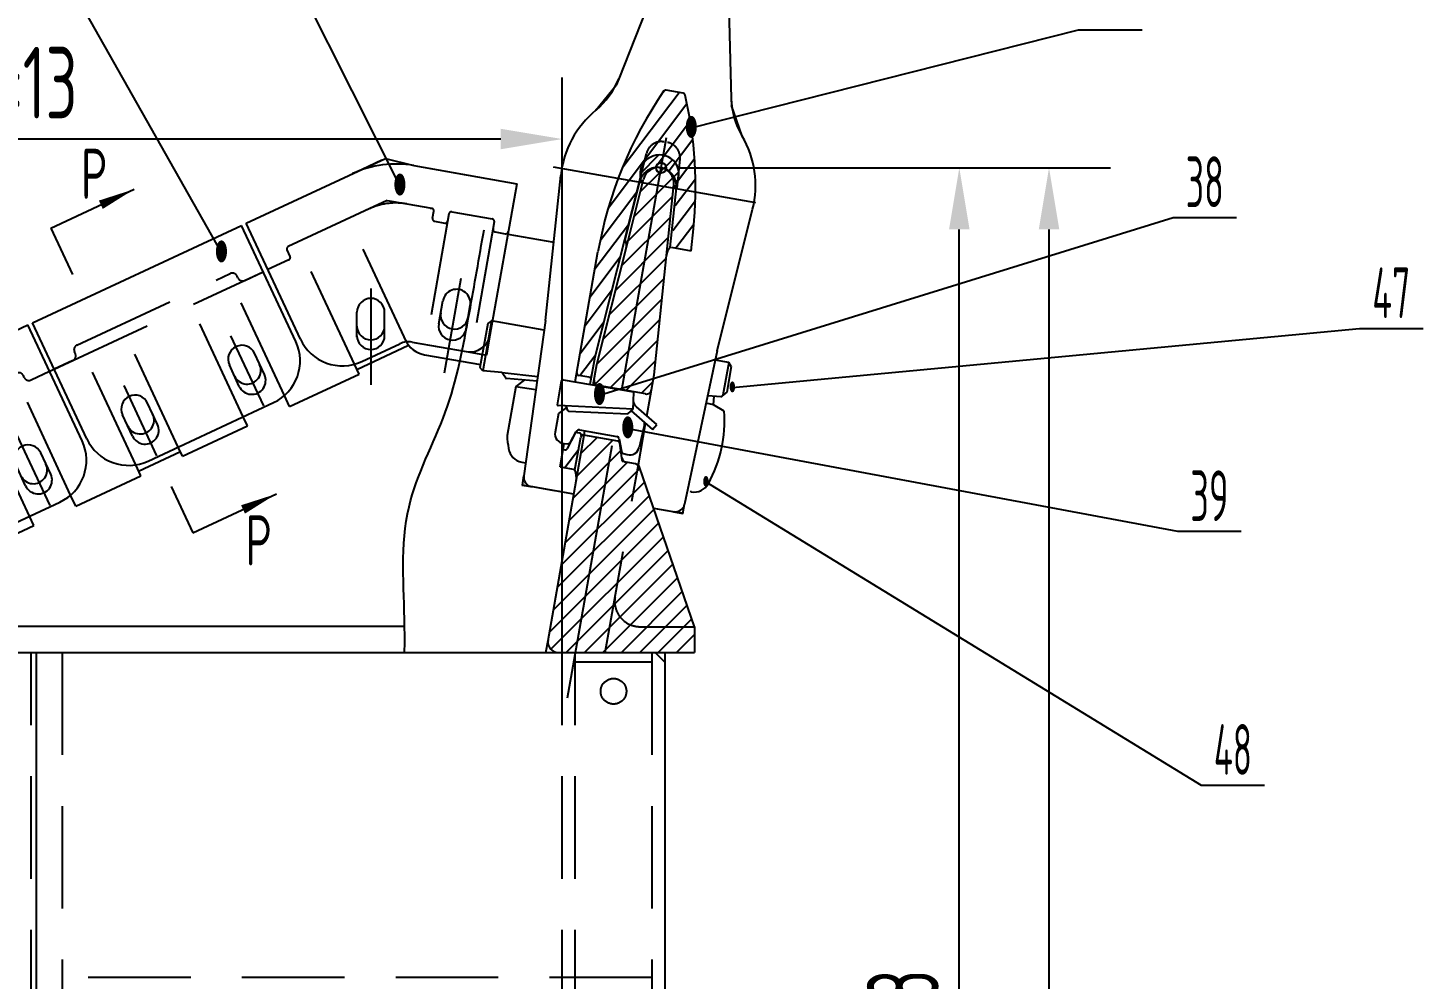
# Model space of a CAD drawing. Header units: millimetres. Extents: x 0 to 16800, y 391 to 12271.
# Drawn here: x 6485 to 9207, y 7869 to 9726 of the extents above; entities that cross this region are included whole.
import ezdxf
from ezdxf.enums import TextEntityAlignment as Align

# ---------------------------------------------------------------- set-up
doc = ezdxf.new("R2010")
doc.units = ezdxf.units.MM
doc.header["$LTSCALE"] = 400
doc.linetypes.add('F', pattern=[0.75, 0.5, -0.25])
doc.linetypes.add('G', pattern=[2, 1.25, -0.25, 0.25, -0.25])
for name, color, linetype in [('01', 7, 'Continuous'), ('02', 1, 'Continuous'), ('04', 2, 'F'), ('05', 4, 'G'), ('08', 1, 'Continuous'), ('11', 3, 'Continuous')]:
    doc.layers.add(name, color=color, linetype=linetype)
doc.styles.get("Standard").update_dxf_attribs({"font": 'isocp', "width": 0.707, "bigfont": 'intecad.shx'})
doc.dimstyles.new('INTE', dxfattribs={"dimscale": 40, "dimtxt": 3.5, "dimasz": 3, "dimexe": 3, "dimexo": 0, "dimgap": 1, "dimtad": 1, "dimdec": 3, "dimdsep": 46, "dimtxsty": 'Standard', "dimcen": 0, "dimclrd": 1, "dimclre": 1, "dimclrt": 3, "dimadec": 4, "dimazin": 0, "dimtfac": 1, "dimtdec": 3, "dimtmove": 0, "dimatfit": 0, "dimfxl": 1, "dimarcsym": 0})

# ---------------------------------------------------------------- blocks, each defined once
blk = doc.blocks.new('*D98')
at = {"layer": '08', "color": 1, "lineweight": -2}
for p, q in [((4841.491872530754, 8506.548390115742), (4841.491872530754, 9628.829887714885)), ((7527.491872530756, 8506.54839011575), (7527.491872530756, 9628.829887714885)), ((7407.491872530756, 9508.829887714885), (4961.491872530754, 9508.829887714885))]:
    blk.add_line(p, q, dxfattribs=at)
at = {"layer": '08', "color": 1}
for points in [[(4961.491872530754, 9528.829887714885), (4961.491872530754, 9488.829887714885), (4841.491872530754, 9508.829887714885)], [(7407.491872530756, 9528.829887714885), (7407.491872530756, 9488.829887714885), (7527.491872530756, 9508.829887714885)]]:
    blk.add_solid(points, dxfattribs=at)
at = {"layer": 'Defpoints', "color": 0}
for p in [(4841.491872530754, 9508.829887714885), (4841.491872530754, 8506.548390115742), (7527.491872530756, 8506.54839011575)]:
    blk.add_point(p, dxfattribs=at)
at = {"layer": '08', "color": 3, "insert": (6369.631265924148, 9618.843667242443), "char_height": 140, "attachment_point": 5}
blk.add_mtext('2686%%p13', dxfattribs=at)
blk = doc.blocks.new('*D106')
at = {"layer": '02', "color": 1, "linetype": 'Continuous', "lineweight": -2}
for p, q in [((7754.456759832062, 9452.498649545145), (8597.167586673471, 9452.498649545145)), ((8477.167586673471, 5576.098390115756), (8477.167586673471, 9332.498649545145)), ((7564.817837519411, 5456.098390115756), (8597.167586673471, 5456.098390115756))]:
    blk.add_line(p, q, dxfattribs=at)
at = {"layer": '02', "color": 1, "linetype": 'Continuous'}
for points in [[(8457.167586673471, 9332.498649545145), (8497.167586673471, 9332.498649545145), (8477.167586673471, 9452.498649545145)], [(8457.167586673471, 5576.098390115756), (8497.167586673471, 5576.098390115756), (8477.167586673471, 5456.098390115756)]]:
    blk.add_solid(points, dxfattribs=at)
at = {"layer": 'Defpoints', "color": 0, "linetype": 'Continuous'}
for p in [(7754.456759832062, 9452.498649545145), (8477.167586673471, 9452.498649545145), (7564.817837519411, 5456.098390115756)]:
    blk.add_point(p, dxfattribs=at)
at = {"layer": '02', "color": 3, "linetype": 'Continuous', "insert": (8367.16758667347, 7324.823390115747), "char_height": 140, "attachment_point": 5, "rotation": 90}
blk.add_mtext('3996', dxfattribs=at)
blk = doc.blocks.new('*D107')
at = {"layer": '02', "color": 1, "linetype": 'Continuous', "lineweight": -2}
for p, q in [((7754.456759832062, 9452.498649545145), (8422.109806088612, 9452.498649545145)), ((8302.109806088612, 6084.548390115753), (8302.109806088612, 9332.498649545145)), ((7586.491872530758, 5964.548390115753), (8422.109806088612, 5964.548390115753))]:
    blk.add_line(p, q, dxfattribs=at)
at = {"layer": '02', "color": 1, "linetype": 'Continuous'}
for points in [[(8282.109806088612, 9332.498649545145), (8322.109806088612, 9332.498649545145), (8302.109806088612, 9452.498649545145)], [(8282.109806088612, 6084.548390115753), (8322.109806088612, 6084.548390115753), (8302.109806088612, 5964.548390115753)]]:
    blk.add_solid(points, dxfattribs=at)
at = {"layer": 'Defpoints', "color": 0, "linetype": 'Continuous'}
for p in [(7754.456759832062, 9452.498649545145), (8302.109806088612, 9452.498649545145), (7586.491872530758, 5964.548390115753)]:
    blk.add_point(p, dxfattribs=at)
at = {"layer": '02', "color": 3, "linetype": 'Continuous', "insert": (8192.10980608861, 7756.373979043055), "char_height": 140, "attachment_point": 5, "rotation": 90}
blk.add_mtext('3488', dxfattribs=at)
blk = doc.blocks.new('456')
at = {"layer": '01', "color": 7, "linetype": 'Continuous'}
for p, q in [((40636.31166912874, 4523.196189980801), (40636.31166912875, 4773.196189980801)), ((40636.31166912875, 4773.196189980801), (41086.31166912874, 4773.196189980801)), ((41086.31166912874, 4523.196189980801), (41086.31166912874, 4773.196189980801)), ((40719.31166912875, 4490.196189980801), (40719.31166912874, 4536.196189980801)), ((40773.31166912875, 4490.196189980801), (40773.31166912875, 4536.196189980801)), ((40949.31166912874, 4490.196189980801), (40949.31166912874, 4536.196189980801)), ((41003.31166912874, 4490.196189980801), (41003.31166912874, 4536.196189980801)), ((40726.31166912874, 4433.196189980801), (40996.31166912874, 4433.196189980801))]:
    blk.add_line(p, q, dxfattribs=at)
for centre, radius, start, end in [((40746.31166912875, 4536.196189980801), 27, 0, 180), ((40976.31166912874, 4536.196189980801), 27, 0, 180), ((40726.31166912874, 4523.196189980801), 90, 180, 270), ((40996.31166912874, 4523.196189980801), 90, 270, 0), ((40746.31166912875, 4512.196189980801), 27, 180, 0), ((40976.31166912874, 4512.196189980801), 27, 180, 0), ((40746.31166912875, 4490.196189980801), 27, 180, 0), ((40976.31166912874, 4490.196189980801), 27, 180, 0)]:
    blk.add_arc(centre, radius, start, end, dxfattribs=at)
at = {"layer": '04', "color": 2, "linetype": 'F'}
for p, q in [((40686.31166912875, 4683.196189980801), (40686.31166912875, 4687.19998172803)), ((40696.31166912875, 4697.19998172803), (41026.31166912874, 4697.19998172803)), ((40701.31166912874, 4436.73810765185), (40701.31166912874, 4697.19998172803)), ((40791.31166912874, 4433.196189980801), (40791.31166912874, 4697.19998172803)), ((40931.31166912874, 4433.196189980801), (40931.31166912874, 4697.19998172803)), ((41021.31166912875, 4436.73810765185), (41021.31166912874, 4697.19998172803)), ((41036.31166912874, 4683.196189980801), (41036.31166912874, 4687.19998172803)), ((40676.31166912875, 4673.196189980801), (40636.31166912875, 4673.196189980801)), ((41046.31166912874, 4673.196189980801), (41086.31166912874, 4673.196189980801))]:
    blk.add_line(p, q, dxfattribs=at)
for centre, start, end in [((40676.31166912875, 4683.196189980801), 270, 0), ((40696.31166912875, 4687.19998172803), 90, 180), ((41026.31166912874, 4687.19998172803), 0, 90), ((41046.31166912874, 4683.196189980801), 180, 270)]:
    blk.add_arc(centre, 10, start, end, dxfattribs=at)
at = {"layer": '05', "color": 4, "linetype": 'G'}
for p, q in [((40746.31166912875, 4435.305515552318), (40746.31166912875, 4586.792687254812)), ((40976.31166912874, 4435.305515552318), (40976.31166912874, 4586.792687254812))]:
    blk.add_line(p, q, dxfattribs=at)
blk = doc.blocks.new('34')
at = {"layer": '01', "color": 7, "linetype": 'Continuous'}
for p, q in [((7016.618911856297, 15398.3506481117), (7118.962837258651, 15380.30465275165)), ((7016.618911856313, 15398.35064811169), (7217.443612559876, 15362.93983498494)), ((6689.902771424592, 15285.90913798972), (6889.845703427159, 15379.14405837629)), ((6689.902771424598, 15285.90913798971), (6889.845703427164, 15379.14405837627)), ((6795.557336859568, 15059.33219123047), (6689.902771424578, 15285.90913798973)), ((6795.557336859573, 15059.33219123046), (6689.902771424583, 15285.90913798972)), ((6905.80462221055, 15066.13247627194), (6905.80462221055, 15112.13247627194)), ((6905.804622210556, 15063.13247627193), (6905.804622210556, 15109.13247627193)), ((6959.80462221055, 15066.13247627194), (6959.80462221055, 15112.13247627194)), ((6959.804622210556, 15063.13247627193), (6959.804622210556, 15109.13247627193)), ((7065.592666570491, 15089.14491498434), (7073.58048274317, 15134.4460716229)), ((7118.772285233151, 15079.76791339032), (7126.76010140583, 15125.06907002888)), ((7013.470095974458, 15053.6608212678), (7020.530146731401, 15052.41594383418)), ((7013.470095974461, 15053.66082126779), (7119.010922032624, 15035.05112606747)), ((6915.160681249486, 15015.80013395373), (6989.619438398185, 15050.52082262879)), ((6915.160681249491, 15015.80013395372), (6989.619438398188, 15050.52082262878))]:
    blk.add_line(p, q, dxfattribs=at)
at = {"layer": '01'}
blk.add_line((7217.443612559876, 15362.93983498494), (7165.34915925979, 15067.49750908128), dxfattribs=at)
for centre, radius, start, end in [((6981.889276322904, 15201.38909750926), 200, 79.99999999999498, 115.0000000000357), ((6981.88927632291, 15201.38909750925), 200, 79.99999999994196, 115.0000000000052), ((7125.956849139303, 15074.44343618796), 40, 260.0000000000474, 349.9999999999339)]:
    blk.add_arc(centre, radius, start, end, dxfattribs=at)
at = {"layer": '01', "color": 7, "linetype": 'Continuous'}
for centre, radius, start, end in [((6932.80462221055, 15112.13247627194), 27, 0, 180), ((7100.170292074502, 15129.75757082589), 27, 349.9999999999339, 169.9999999999339), ((7096.002735810494, 15106.1221847536), 27, 169.9999999999339, 349.9999999999339), ((6932.804622210556, 15085.13247627193), 27, 180, 0), ((7092.182475901821, 15084.45641418733), 27, 169.9999999999339, 349.9999999999339), ((6877.125037692897, 15097.36783478707), 90, 204.9999999999732, 295.0000000000358), ((6877.125037692903, 15097.36783478705), 90, 204.9999999999555, 295.0000000000926), ((6932.80462221055, 15066.13247627194), 27, 180, 0), ((7006.524168867782, 15014.2685111473), 40, 80.00000000004742, 114.9999999999511)]:
    blk.add_arc(centre, radius, start, end, dxfattribs=at)
at = {"layer": '02', "color": 1, "linetype": 'Continuous'}
for p, q in [((6889.84570342717, 15379.14405837629), (6961.243209227893, 15412.43726210427)), ((6889.845703427173, 15379.14405837628), (6954.517173496085, 15409.30086013349)), ((6961.243209227893, 15412.43726210427), (7016.618911856297, 15398.3506481117)), ((6964.912062291633, 15330.29553827407), (6922.165754653913, 15310.36260766471)), ((6964.912062291637, 15330.29553827406), (6922.165754653916, 15310.3626076647)), ((6964.912062291633, 15330.29553827407), (7003.415140075314, 15323.50640682049)), ((6964.912062291637, 15330.29553827406), (7003.415140075317, 15323.50640682048)), ((6992.40501561578, 15074.93827472602), (6993.524803675779, 15072.53688148185)), ((6992.405015615785, 15074.93827472601), (6993.524803675783, 15072.53688148184)), ((7165.34915925979, 15067.49750908128), (7158.403232153113, 15028.10519896079)), ((7020.530146731401, 15052.41594383418), (7059.922456851887, 15045.4700167275)), ((7119.010922032624, 15035.05112606747), (7158.403232153113, 15028.10519896079))]:
    blk.add_line(p, q, dxfattribs=at)
at = {"layer": '04', "color": 2, "linetype": 'F'}
for p, q in [((6929.478101588679, 15313.77241103948), (6771.867085142027, 15240.27718706067)), ((6929.478101588683, 15313.77241103947), (6771.867085142031, 15240.27718706066)), ((7003.415140075314, 15323.50640682049), (7051.60114934029, 15315.0099132944)), ((7003.415140075317, 15323.50640682048), (7051.601149340296, 15315.00991329439)), ((7085.201179807379, 15304.00818831099), (7040.226301791638, 15048.94298028083)), ((7048.737334227258, 15315.51488116659), (7051.60114934029, 15315.0099132944)), ((7048.737334227263, 15315.51488116658), (7051.601149340296, 15315.00991329439)), ((7053.22517813697, 15295.42638586782), (7055.656947217019, 15309.21763364101)), ((7053.225178136973, 15295.42638586781), (7055.656947217022, 15309.217633641)), ((7090.993459460774, 15308.06398618772), (7169.77807970175, 15294.17213197436)), ((7002.155084756191, 15054.02918397896), (6889.687097453442, 15295.2175610855)), ((7002.155084756195, 15054.02918397895), (6889.687097453448, 15295.21756108549)), ((7173.833877578477, 15288.37985232096), (7128.85899956274, 15033.3146442908)), ((6901.034071197547, 15010.60172321766), (6789.993240879451, 15248.72955229396)), ((6901.034071197552, 15010.60172321765), (6789.993240879457, 15248.72955229394)), ((7175.457906375153, 15268.79632489437), (7195.154061435406, 15265.32336134103)), ((6775.366895641556, 15220.94081130824), (6769.448637515553, 15233.63255681678)), ((6775.366895641559, 15220.94081130823), (6769.448637515558, 15233.63255681676)), ((6772.948448015081, 15214.29618106435), (6732.164597598446, 15195.27835928598)), ((6772.948448015087, 15214.29618106434), (6732.164597598451, 15195.27835928597))]:
    blk.add_line(p, q, dxfattribs=at)
at = {"layer": '04'}
blk.add_line((7057.2809760137, 15289.63410621441), (7076.977131073933, 15286.16114266107), dxfattribs=at)
for centre, radius, start, end in [((6981.88276604461, 15201.39024544698), 124, 79.99999999999498, 115.0000000000357), ((6981.882766044614, 15201.39024544696), 124, 80.00000000004742, 115.0000000000926), ((7077.845371962269, 15291.08518142613), 5, 260.0000000000474, 349.9999999999339)]:
    blk.add_arc(centre, radius, start, end, dxfattribs=at)
at = {"layer": '04', "color": 2, "linetype": 'F'}
for centre, start, end in [((7050.732908451958, 15310.08587452934), 350.0000000000475, 79.99999999999498), ((7050.732908451962, 15310.08587452933), 349.9999999999339, 80.00000000004742), ((7090.12521857244, 15303.13994742265), 80.00000000004742, 169.9999999999339), ((7058.14921690203, 15294.55814497948), 170.0000000000474, 259.9999999999949), ((7058.149216902034, 15294.55814497947), 169.9999999999339, 259.999999999942), ((7168.909838813416, 15289.2480932093), 349.9999999999339, 80.00000000004742), ((7176.326147263489, 15273.72036365943), 169.9999999999339, 259.999999999942), ((7196.022302323742, 15270.2474001061), 259.999999999942, 349.9999999999339), ((6773.980176450735, 15235.74564812548), 115.0000000000357, 205.0000000000926), ((6773.980176450738, 15235.74564812547), 115.0000000000926, 205.0000000000926), ((6770.835356706374, 15218.82771999953), 295.0000000000358, 25.00000000009261), ((6770.835356706378, 15218.82771999952), 295.0000000000926, 25.00000000009261)]:
    blk.add_arc(centre, 5, start, end, dxfattribs=at)
at = {"layer": '05', "color": 4, "linetype": 'G'}
for p, q in [((7108.672465744175, 15177.97579378593), (7076.093264157854, 14993.2099601318)), ((6932.80462221055, 15158.09454304341), (6932.80462221055, 14970.47839858374)), ((6932.804622210556, 15158.09454304339), (6932.804622210556, 14970.47839858373))]:
    blk.add_line(p, q, dxfattribs=at)
blk = doc.blocks.new('EQWE')
for p, q in [((7961.725053622541, 14280.30178566884), (7969.648943974312, 14326.75351002352)), ((7973.114755396454, 14329.20563248006), (8110.36863736571, 14305.59811887883)), ((7976.235000547172, 14277.93466628051), (7963.133185580838, 14278.5512122357)), ((7980.719454793058, 14271.11633289789), (7980.8040656637, 14272.91434318722))]:
    blk.add_line(p, q)
for centre, radius, start, end in [((7972.606226008622, 14326.2490469728), 3, 80.24068121083576, 170.3194736143948), ((7963.203694639708, 14280.04955414348), 1.5, 170.3194736143948, 267.3057595331088), ((7976.009371558794, 14273.1399721756), 4.8, 357.3057595333137, 87.30575953310881), ((7983.816028069141, 14270.97061417623), 3.099999999999966, 177.3057595333136, 267.3057595331088)]:
    blk.add_arc(centre, radius, start, end)
at = {"layer": '01'}
for p, q in [((8206.976555922767, 14888.54847218447), (8174.00033912007, 14894.36306892847)), ((7996.257331623058, 14325.22513535168), (8040.968866728547, 14578.79685152263)), ((7976.961099047407, 14273.19529639102), (7963.71227344331, 14263.17116900899)), ((7980.807725639481, 14273.01428161768), (7976.961099047407, 14273.19529639102)), ((7963.71227344331, 14263.17116900899), (7957.166184186042, 14226.93377512592)), ((7966.97258230782, 14159.14306896815), (7974.983734736941, 14204.57657209364)), ((7974.970447639707, 14204.57719735862), (7981.962709876026, 14204.24815508391)), ((7966.972582307826, 14159.14306896815), (7996.516814898201, 14153.93362363814))]:
    blk.add_line(p, q, dxfattribs=at)
at = {"layer": '01', "color": 7, "linetype": 'Continuous'}
for p, q in [((8222.992801752864, 14581.07021261032), (8227.325754492838, 14623.44360193889)), ((8183.496361363092, 14588.03450069299), (8222.992801752864, 14581.07021261032))]:
    blk.add_line(p, q, dxfattribs=at)
at = {"layer": '01'}
for centre, radius, start, end in [((8828.815069138309, 14439.87830938909), 799.9999999999999, 145.5640099072209, 169.9999999999716), ((8173.132098231733, 14889.4390301634), 4.999999999999999, 79.99999999997164, 145.5640099072209), ((8206.108315034433, 14883.6244334194), 4.999999999999999, 12.99733311474279, 79.99999999997164), ((7975.863562385378, 14223.55619485722), 19, 169.7602569211493, 267.3057595333136)]:
    blk.add_arc(centre, radius, start, end, dxfattribs=at)
at = {"layer": '01', "color": 7, "linetype": 'Continuous'}
blk.add_arc((7431.47579027725, 14704.8244010136), 799.9999999999999, 354.1614301558861, 12.99733311474279, dxfattribs=at)
blk = doc.blocks.new('RTEWRTWER')
at = {"layer": '02'}
h = blk.add_hatch(dxfattribs=at)
h.set_pattern_fill('ANSI31', color=256, scale=8, angle=7.999999999999753, style=0)
h.set_pattern_definition([(52.99999999999975, (-41663.93687167055, -16182.01768821647), (-20.28534195520117, 15.28610158806211), [])])
edge = h.paths.add_edge_path()
edge.add_line((8028.94876821626, 14337.86437086551), (8035.24042640194, 14373.54613754915))
edge.add_line((8035.240426401953, 14373.54613754927), (8121.754957021906, 14716.41863190902))
edge.add_arc((8157.630536789436, 14707.36640697012), 36.99999999999999, 79.3239686757255, 165.8385698437555, ccw=False)
edge.add_arc((8158.490376085525, 14707.21479410314), 36.99999999999999, -5.838569843709081, 80.67603132435522, ccw=False)
edge.add_line((8195.298436930496, 14703.45093214594), (8183.496361363093, 14588.03450069299))
edge.add_line((8183.496361363092, 14588.03450069299), (8222.992801752864, 14581.07021261032))
edge.add_line((8222.992801752864, 14581.07021261032), (8227.325754492838, 14623.44360193889))
edge.add_arc((7431.475790277251, 14704.8244010136), 799.9999999999999, 354.1614301558861, 372.9973331147247)
edge.add_arc((8206.108315034433, 14883.6244334194), 4.999999999999999, 12.99733311472463, 79.99999999993942)
edge.add_line((8206.976555922767, 14888.54847218447), (8174.000339120068, 14894.36306892847))
edge.add_arc((8173.132098231733, 14889.4390301634), 4.999999999999999, 79.99999999993942, 145.5640099072209)
edge.add_arc((8828.815069138309, 14439.87830938909), 799.9999999999999, 145.5640099072209, 169.9999999999394)
edge.add_line((8040.968866728547, 14578.79685152263), (7999.444791531552, 14343.30211878149))
edge.add_arc((8004.368830296608, 14342.43387789315), 4.999999999999999, 169.9999999999394, 259.9999999999394)
edge.add_line((8003.500589408271, 14337.5098391281), (8023.19674446851, 14334.03687557471))
edge.add_arc((8024.062651297649, 14338.9714426005), 5.009964707337065, 260.0471957395492, 347.2337552870495)
edge = h.paths.add_edge_path(flags=16)
edge.add_line((8169.730727111646, 14742.80098639222), (8164.484991786944, 14743.72595106361))
h = blk.add_hatch(dxfattribs=at)
h.set_pattern_fill('ANSI31', color=256, scale=8, angle=7.999999999999753, style=0)
h.set_pattern_definition([(52.99999999999975, (-42505.15978348396, -16300.24385841349), (-20.28534195520117, 15.28610158806211), [])])
h.paths.add_polyline_path([(8008.151242801867, 14219.91574308993, 0.4142135623697154), (8004.095444925199, 14225.70802274332), (8000.333112550553, 14226.3714234514, 0.3249196962780198), (7997.163325238736, 14224.82541488032), (7981.468210124806, 14194.70095129053, -0.3295578502110802), (7976.146515842943, 14192.04996177079), (7972.876620348486, 14192.62653257055), (7966.972582307832, 14159.14306896816), (7996.516814898187, 14153.93362363814)])
for p, q in [((8110.124460883266, 14287.32621741694), (8110.973055554314, 14305.35914791943)), ((7983.670309347484, 14267.87404090014), (8099.242415167771, 14262.43544215945)), ((8099.242415167771, 14262.43544215945), (8109.38765141879, 14271.6687612491)), ((8109.38765141879, 14271.6687612491), (8110.124460883245, 14287.32621741667)), ((8155.509443429811, 14241.37594960856), (8116.220116143745, 14275.9581892419))]:
    blk.add_line(p, q)
blk.add_arc((8131.206867575445, 14292.00221696809), 21.95480685759869, 195.6485224076449, 226.9514187564615)
at = {"layer": '01'}
for p, q in [((8035.240426401953, 14373.54613754927), (8121.754957021907, 14716.41863190902)), ((8105.692452210798, 14268.30570961157), (8147.118425632361, 14231.84280635345)), ((7987.524855393596, 14207.39188309411), (7998.693520166282, 14228.08634919486)), ((8005.015518514385, 14231.14555609201), (8077.535198561574, 14218.35837986732)), ((8082.40345287921, 14213.48404056746), (8086.577247575942, 14189.63913675491)), ((8090.838521180686, 14184.90465546108), (8097.771982476605, 14182.92296061625))]:
    blk.add_line(p, q, dxfattribs=at)
at = {"layer": '01', "color": 7, "linetype": 'Continuous'}
for p, q in [((8025.823447552775, 14320.1397966062), (8035.24042640194, 14373.54613754915)), ((8023.196744468509, 14334.03687557471), (8003.500589408271, 14337.5098391281)), ((7981.429494695568, 14194.62664272192), (7997.163325238938, 14224.82541488071)), ((7972.876620348493, 14192.62653257055), (7976.146515842935, 14192.04996177079))]:
    blk.add_line(p, q, dxfattribs=at)
for centre, radius, start, end in [((8004.368830296608, 14342.43387789315), 4.999999999999999, 169.9999999999716, 259.9999999999716), ((8024.06265129765, 14338.9714426005), 5.009964707337065, 260.0471957395492, 347.2337552870865), ((7977.014756731272, 14196.97400053585), 4.999999999999999, 259.9999999999716, 332.0000000001909)]:
    blk.add_arc(centre, radius, start, end, dxfattribs=at)
at = {"layer": '01'}
for centre, radius, start, end in [((8003.973629448376, 14225.23670957391), 5.999999999999999, 79.99999999997164, 151.6445606067309), ((8076.493309495547, 14212.44953334925), 5.999999999999999, 9.928428965289555, 79.99999999997164), ((7982.244746111515, 14210.24152271505), 5.999999999999999, 267.3057595333136, 331.644560606731), ((8092.487390959599, 14190.67364397312), 5.999999999999999, 177.3057595333136, 254.0492111520589), ((8102.99340344319, 14201.19142423775), 19, 254.0492111520589, 347.5292449159724)]:
    blk.add_arc(centre, radius, start, end, dxfattribs=at)
at = {"layer": '04', "color": 2, "linetype": 'F'}
for p, q in [((8121.754957021907, 14716.41863190902), (8135.612265911272, 14771.33761522849)), ((8195.298436930496, 14703.45093214594), (8201.060224569435, 14759.79737428476)), ((8109.38765141879, 14271.6687612491), (7976.235000547172, 14277.93466628051))]:
    blk.add_line(p, q, dxfattribs=at)
for centre, start, end in [((8164.700573830891, 14763.99797338614), 79.99999999997164, 165.8385698437555), ((8171.215850911354, 14762.84915425006), 354.1614301558861, 79.99999999997164)]:
    blk.add_arc(centre, 30, start, end, dxfattribs=at)
at = {"layer": '01'}
blk.add_blockref('EQWE', (0, 0), dxfattribs=at)
blk = doc.blocks.new('terter')
for p, q in [((19861.85781569457, 22081.15969401185), (19844.55813213226, 21983.19849145113)), ((19861.85781569457, 22081.15969401185), (19854.44369773824, 22075.96827272963)), ((19964.76785782522, 22063.01387699849), (19861.85781569457, 22081.15969401185)), ((19854.44369773824, 22075.96827272963), (19839.2921690041, 21990.03968327981)), ((20324.5204980598, 21999.5797801444), (20298.31533271834, 22004.20045782799)), ((20324.5204980598, 21999.5797801444), (20313.30183382686, 21935.95557363942)), ((20329.71191934201, 21992.16566218805), (20324.5204980598, 21999.5797801444)), ((19844.55813213226, 21983.19849145113), (19839.2921690041, 21990.03968327981)), ((19882.70448579357, 21979.97787973553), (19844.55813213226, 21983.19849145113)), ((19882.70448579357, 21979.97787973553), (19891.06920779288, 21968.0318186853)), ((20329.71191934201, 21992.16566218805), (20320.82113264552, 21941.74350523382)), ((20320.82113264552, 21941.74350523382), (20308.44052297533, 21932.21361107795))]:
    blk.add_line(p, q)
at = {"layer": '01'}
for p, q in [((20223.80330285327, 22845.05081334022), (20275.88014925703, 23040.76738540397)), ((20322.37402155565, 22827.67013612525), (20340.37680330435, 23029.39488513006)), ((20218.29134036036, 22828.30234462184), (20110.0050875386, 22553.8627485487)), ((20321.82525836477, 22810.04652145929), (20329.71718109126, 22515.12157846762)), ((19967.39554520684, 22081.67964005246), (19997.04121915033, 22365.15128592985)), ((20302.23018123104, 22022.63925964598), (20371.32537313941, 22299.15489113026)), ((19967.39554520684, 22081.67964005246), (19924.71886422136, 21778.52606829481)), ((20302.23018123104, 22022.63925964598), (20238.64851537099, 21723.17180075301)), ((19882.70448579357, 21979.97787973553), (19951.98018890481, 21972.17674022603)), ((19909.07841171278, 21952.76285268143), (19948.46659574591, 21947.21795029142)), ((20294.79611797032, 21917.02916763101), (20280.4540061663, 21920.07422422521)), ((20294.79611797032, 21917.02916763101), (20296.22851448273, 21933.7516279367))]:
    blk.add_line(p, q, dxfattribs=at)
at = {"layer": '01', "color": 7, "linetype": 'Continuous'}
for p, q in [((20310.14542820842, 23046.51983806579), (20290.35844652053, 23050.00881680413)), ((20310.14542820842, 23046.51983806579), (20329.93240989629, 23043.03085932745)), ((19950.73695202315, 21963.34541378468), (19890.75296158834, 21968.48346507194)), ((19909.07841171278, 21952.76285268143), (19892.21943016511, 21857.15081713227)), ((19925.69638740184, 21965.49031452159), (19909.07841171278, 21952.76285268143)), ((20309.01565973696, 21932.65631887745), (20283.58782268619, 21934.83439222574)), ((20316.00797023207, 21904.83386251587), (20294.79611797032, 21917.02916763101)), ((19920.819473123, 21805.48658127302), (19928.32787371792, 21804.16264766617)), ((20022.36471727853, 21742.68424167421), (19938.2283532136, 21757.5197527175)), ((19984.74506111505, 21749.31760206113), (19941.63259869564, 21756.91949239041)), ((20251.53378292296, 21747.17272554926), (20249.21408091134, 21747.58175160111)), ((20177.89149290563, 21715.26067490874), (20218.7691651875, 21708.05283837693)), ((20177.89149290529, 21715.26067490911), (20215.36491970801, 21708.65309870422))]:
    blk.add_line(p, q, dxfattribs=at)
at = {"layer": '01'}
for centre, radius, start, end in [((20288.15311466418, 23037.50175834088), 12.7, 80.00000000003838, 165.0998105075428), ((20327.72707803993, 23030.5238008642), 12.7, 354.9001894924805, 80.00000000003838), ((20076.52771796761, 22884.23833809728), 152.4, 338.4671829381981, 345.0998105075428), ((20474.17072472865, 22814.12314731561), 152.4, 174.9001894924805, 181.5328170618519), ((19968.24146514585, 22609.79874202415), 152.4, 309.5336243999089, 338.4671829381952), ((20482.06264745514, 22519.19820432394), 152.4, 181.5328170618505, 210.4663756003076), ((19943.53334781399, 21775.87744466312), 19, 171.9867997035056, 260.0000000000477), ((20220.06280134097, 21727.11784104598), 19, 260.0000000000477, 348.0132002965044)]:
    blk.add_arc(centre, radius, start, end, dxfattribs=at)
at = {"layer": '01', "color": 7, "linetype": 'Continuous'}
for centre, radius, start, end in [((20186.50792571015, 22345.336717921), 190.5, 129.5336243999089, 174.0296680701981), ((20186.50792571015, 22345.336717921), 190.5, 345.9703319298683, 30.46637560030761), ((20062.69415290467, 21886.17615764558), 254, 331.0112474422986, 4.212485943873571), ((20145.81265373134, 21871.52012335388), 254, 183.2430723744377, 188.9887525577047), ((19926.34148517278, 21836.80346781882), 31.8, 188.9887525577047, 259.999999999942), ((20257.05579497274, 21778.48961209506), 31.8, 259.999999999942, 331.0112474422986)]:
    blk.add_arc(centre, radius, start, end, dxfattribs=at)
at = {"layer": '02', "color": 1, "linetype": 'Continuous'}
for p, q in [((20278.87778205027, 23052.03316770669), (20275.88014925703, 23040.76738540397)), ((20290.35844652053, 23050.00881680413), (20278.87778205027, 23052.03316770669)), ((20329.93240989629, 23043.03085932745), (20341.41307436656, 23041.0065084249)), ((20341.41307436656, 23041.0065084249), (20340.37680330435, 23029.39488513006)), ((20223.80330285327, 22845.05081334022), (20221.53256927798, 22836.51688277189)), ((20221.53256927798, 22836.51688277189), (20218.29134036036, 22828.30234462184)), ((20322.37402155565, 22827.67013612525), (20321.58903698403, 22818.87422792101)), ((20321.58903698403, 22818.87422792101), (20321.82525836477, 22810.04652145929)), ((20065.2487809522, 22492.26006464497), (20104.957964072, 22541.07136931624)), ((20110.0050875386, 22553.8627485487), (20104.957964072, 22541.07136931624)), ((20329.71718109126, 22515.12157846762), (20330.08501641062, 22501.37539590177)), ((20350.70499334625, 22441.9264325893), (20330.08501641062, 22501.37539590177)), ((19922.16052841111, 21760.35294375182), (19924.71886422136, 21778.52606829481)), ((19940.23403243834, 21757.16609735588), (19922.16052841111, 21760.35294375181)), ((20234.83698999253, 21705.21964734282), (20238.64851537099, 21723.17180075301)), ((20216.76348596531, 21708.40649373875), (20234.83698999253, 21705.21964734282))]:
    blk.add_line(p, q, dxfattribs=at)
at = {"layer": '02'}
for p, q in [((19920.92951871857, 21760.57000397377), (19938.2283532136, 21757.5197527175)), ((19994.29769631799, 21747.63321473765), (19981.39671475353, 21749.90800586508)), ((19994.29769631927, 21747.63321473777), (19981.3967147548, 21749.9080058652)), ((20236.06799968253, 21705.00258712066), (20218.7691651875, 21708.05283837693))]:
    blk.add_line(p, q, dxfattribs=at)
at = {"layer": '05', "color": 4, "linetype": 'G'}
blk.add_line((20377.36742299021, 22311.68303902623), (19983.00020735933, 22381.22061944849), dxfattribs=at)

msp = doc.modelspace()

# ---------------------------------------------------------------- hatches: boundary and pattern name
at = {"layer": '02'}
h = msp.add_hatch(dxfattribs=at)
h.set_pattern_fill('ANSI31', color=256, scale=8, style=0)
h.set_pattern_definition([(45, (6596.677927730077, 2072.36561364475), (-17.9605122421383, 17.96051224213831), [])])
h.paths.add_polyline_path([(7677.86381542747, 8867.872272932014, 0.1090713636750281), (7675.609730172595, 8871.547686469989), (7630.414147300249, 8615.230798999095, 0.4663076581550218), (7679.65453495086, 8556.54839011575), (7785.491872530755, 8556.54839011575)])
h.paths.add_polyline_path([(7785.491872530756, 8556.54839011575), (7679.654534950861, 8556.54839011575, -0.4663076581550274), (7630.414147300249, 8615.230798999095), (7611.25050628572, 8506.54839011575), (7785.491872530754, 8506.54839011575)])
h.paths.add_polyline_path([(7675.609730172595, 8871.547686469989, 0.1585199032884414), (7670.149143120666, 8874.452983557338), (7651.924784967188, 8877.666429605877), (7644.769737822465, 8878.928057465724), (7643.758586056445, 8886.122776126405), (7639.714573890467, 8914.897417849148, 0.3249196962329642), (7635.631474435095, 8919.125591109412), (7626.406497218309, 8920.752203489152), (7555.107671184915, 8516.39646764587, -0.3639702342662249), (7563.371189408246, 8506.54839011575), (7611.25050628572, 8506.54839011575)])
h.paths.add_polyline_path([(7553.371189408246, 8834.798307654979), (7499.630789322395, 8530.021353669086, 0.4663076581549985), (7519.326944382639, 8506.54839011575), (7543.371189408246, 8506.54839011575, -0.4142135623730951), (7553.371189408246, 8516.54839011575)])
h.paths.add_polyline_path([(7626.40649721831, 8920.752203489152), (7570.27245529661, 8930.650149616173), (7554.458088710498, 8840.962419907592), (7553.371189408246, 8834.798307654979), (7553.371189408246, 8516.54839011575, -0.04366094290849393), (7555.107671184915, 8516.39646764587)])
h.paths.add_polyline_path([(7553.371189408246, 8516.54839011575, 0.4142135623730917), (7543.371189408246, 8506.54839011575), (7553.371189408246, 8506.54839011575)], flags=16)
h.paths.add_polyline_path([(7555.107671184915, 8516.39646764587), (7553.371189408245, 8506.54839011575), (7563.371189408246, 8506.54839011575, 0.3639702342661991)])
h.paths.add_polyline_path([(7718.440282648917, 9442.70173759236, -0.3620446578652894), (7710.382540184672, 9452.651789914555, 0.3011958082931531), (7685.878759908836, 9430.343799367729), (7651.82658996709, 9295.388984695237), (7594.58320016998, 9068.52323503788), (7589.373754839972, 9038.979002447515, 0.4142135623727866), (7597.485350593426, 9027.394443140733), (7643.771314985004, 9019.232978790387)])
h.paths.add_polyline_path([(7730.652749245763, 9281.489806028789), (7744.811441486534, 9419.95237756008, 0.2974124960557), (7729.778962182429, 9449.092618301118, -0.3699201147346403), (7718.440282648917, 9442.70173759236), (7643.771314985004, 9019.232978790384), (7690.057279376528, 9011.071514440046, 0.4142135623745315), (7701.641838683367, 9019.183110193488), (7706.851284013383, 9048.727342783903)])
h.paths.add_polyline_path([(7710.382540184672, 9452.651789914555, -0.009646718956790402), (7710.395394602907, 9453.037408579003, 0.2801830166716165), (7680.224166067785, 9430.920094402129, 0.06446996952450665), (7683.725755943958, 9421.811061173175), (7685.878759908836, 9430.343799367729, -0.3011958082931532)])
h.paths.add_polyline_path([(7710.395394602907, 9453.037408579003, -0.4441397169908211), (7721.912492437207, 9462.393617838588), (7724.517380184738, 9477.16667036331, 0.5476398299597238), (7680.224166067785, 9430.920094402129, -0.2801830166716165)])
h.paths.add_polyline_path([(7724.550267273025, 9477.160156713842), (7724.51725795213, 9477.165977147735), (7721.912492437207, 9462.393617838588, -0.3698802300831824), (7730.38155608679, 9452.511500965622, -0.04370912511158611), (7730.229299402101, 9450.773124828032), (7754.574632560893, 9446.4803857378, 0.3094583659410298)])
h.paths.add_polyline_path([(7721.912492437207, 9462.393617838588), (7720.176513158452, 9452.54839011575, -0.001736129027918678), (7720.381556087063, 9452.511500965571, -0.004616576771979851), (7721.035892806715, 9452.394170455424), (7730.229299402101, 9450.773124828032, 0.04370912511156334), (7730.38155608679, 9452.511500965622, 0.3698802300831824)])
h.paths.add_polyline_path([(7721.912492437207, 9462.393617838588, 0.4557390458001581), (7710.382540184672, 9452.651789914555, -0.0821721156995489), (7720.176513158452, 9452.54839011575)], flags=16)
h.paths.add_polyline_path([(7720.176053510456, 9452.545783322428, 0.03170940632119126), (7715.63682519243, 9452.996680344804, 0.04396474980652613), (7710.382540184672, 9452.651789914555, 0.003507353158008842), (7710.38155608679, 9452.511500965622, 0.3580826048004512), (7718.440282648917, 9442.70173759236)], flags=17)
h.paths.add_polyline_path([(7729.778962182425, 9449.09261830111, 0.08232434521503451), (7720.568513216786, 9452.476582087358), (7720.176053510455, 9452.545783322428), (7718.440282648917, 9442.70173759236, 0.3699201147343063)])
h.paths.add_polyline_path([(7729.912389116535, 9449.484419572742, -0.01034854087961322), (7729.778962182425, 9449.09261830111, -0.2974124960556152), (7744.811441486534, 9419.95237756008), (7744.111598988302, 9413.10838446211, 0.06566155950670423), (7750.132766534478, 9421.014309150996, 0.2587342495166596)])
h.paths.add_polyline_path([(7754.574632560893, 9446.4803857378), (7730.229299402101, 9450.773124828032, -0.03321409075376611), (7729.912389116535, 9449.484419572742, -0.2587342495166608), (7750.132766534478, 9421.014309150996, 0.1752954218518339)])
h.paths.add_polyline_path([(7586.305534243867, 8853.689005817545), (7606.412382539516, 8875.673933186874), (7625.782855334076, 8857.958197703549), (7605.676007038426, 8835.973270334216)], flags=25)
h.paths.add_polyline_path([(7654.13446332441, 9085.71787278352), (7689.305566956888, 9085.71787278352), (7689.305566956888, 9059.46787278352), (7654.13446332441, 9059.46787278352)], flags=25)

# ---------------------------------------------------------------- linework, layer by layer
at = {"layer": '01'}
for p, q in [((7649.984097196737, 9312.611215108042), (7678.589289610873, 9425.978687651615)), ((7738.27447582009, 9297.043239219776), (7750.16834680019, 9413.357368615449)), ((6529.283840996666, 9334.886920033343), (6571.545667170738, 9244.256141329679)), ((7594.58320016998, 9068.52323503788), (7651.82658996709, 9295.388984695237)), ((7706.851284013377, 9048.727342783845), (7730.652749245763, 9281.489806028789)), ((7126.848718660485, 9059.040577269734), (7227.746870159013, 9106.090158007177)), ((7131.074901277892, 9049.977499399363), (7122.090542796466, 9069.244518329953)), ((7587.601911033896, 9028.930376882905), (7594.58320016998, 9068.52323503788)), ((6527.256409290343, 9055.290571380217), (6536.319487160714, 9059.516753997632)), ((6995.128733222393, 8986.584760138263), (7131.074901277892, 9049.977499399363)), ((7692.600507845516, 8967.907174987631), (7706.851284013375, 9048.727342783859)), ((7690.057279376528, 9011.071514440046), (7597.485350593382, 9027.39444314074)), ((6995.128733222393, 8986.584760138263), (6985.179488907361, 9007.920983430224)), ((6786.677942203964, 8889.382559937902), (6913.561032389096, 8948.549116581602)), ((7635.631474435097, 8919.125591109412), (7569.28764754359, 8930.82379779384)), ((7570.27245529661, 8930.650149616173), (7571.751394703771, 8939.03763178832)), ((7675.941908388662, 8873.431562747664), (7690.018056403509, 8953.26136507453)), ((7686.943648964054, 8948.68555744737), (7677.690874444759, 8906.847940836298)), ((7687.272691238755, 8955.677819683704), (7686.943648964046, 8948.685557447374)), ((7703.264175887749, 8941.602206981028), (7711.655193685198, 8951.135350236142)), ((6786.677942203964, 8889.382559937902), (6778.225576978253, 8907.508715663636)), ((7552.208236341847, 8862.75549597132), (7563.495367890202, 8926.767999917123)), ((7643.758586056445, 8886.122776126405), (7639.714573890467, 8914.897417849148)), ((6700.88405875326, 8860.409994251604), (6782.451759586556, 8898.445637808269)), ((7670.149143120667, 8874.452983557338), (7651.924784967188, 8877.666429605877)), ((6578.227151185538, 8792.18035973754), (6705.110241370667, 8851.34691638124)), ((7785.491872530756, 8556.54839011575), (7677.86381542747, 8867.872272932014)), ((6764.429199553722, 8830.616071282224), (6806.691025727794, 8739.98529257856)), ((7499.630789322395, 8530.021353669086), (7554.458088710498, 8840.962419907599)), ((6578.227151185538, 8792.18035973754), (6568.277906869, 8813.516583028199)), ((6496.659450352241, 8754.144716180876), (6488.207085124819, 8772.27087190576)), ((6369.776360167109, 8694.978159537182), (6496.659450352241, 8754.144716180876)), ((5968.211872530766, 8557.54839011575), (7218.484534739864, 8557.548390115742)), ((7785.491872530756, 8556.54839011575), (7785.491872530754, 8506.54839011575)), ((5964.111872530768, 8506.54839011575), (7785.491872530754, 8506.54839011575)), ((7448.364511107275, 8506.54839011575), (7785.491872530754, 8506.54839011575)), ((7448.683902829804, 8506.54839011575), (7785.491872530754, 8506.54839011575))]:
    msp.add_line(p, q, dxfattribs=at)
at = {"layer": '01', "color": 7, "linetype": 'Continuous'}
for p, q in [((7651.82658996709, 9295.388984695237), (7685.878759908837, 9430.343799367733)), ((7730.652749245763, 9281.489806028789), (7744.811441486534, 9419.952377560083)), ((7421.135266392497, 9323.101854798184), (7510.96942340949, 9307.261669126885)), ((7258.336372619622, 9087.796773109541), (7367.887579554065, 9068.479939557823)), ((6913.561032389096, 8948.549116581606), (6905.108667154289, 8966.675272322325)), ((6786.677942203964, 8889.382559937905), (6913.561032389096, 8948.549116581606)), ((7556.478862805898, 8936.13082407897), (7557.909872234843, 8935.878498507005)), ((7556.47886280594, 8936.13082407898), (7560.241195180587, 8935.467423370901)), ((6700.884058753263, 8860.409994251604), (6782.451759586556, 8898.445637808276)), ((6578.227151185538, 8792.18035973754), (6705.11024137067, 8851.34691638124)), ((6705.11024137067, 8851.34691638124), (6695.160997046502, 8872.68313968828)), ((6501.491872530758, 7846.548390115749), (6501.491872530758, 8506.54839011575)), ((7727.491872530756, 8506.54839011575), (7727.491872530758, 7846.548390115749))]:
    msp.add_line(p, q, dxfattribs=at)
for centre, radius, start, end in [((7717.150922464836, 9439.887516662333), 38, 330.2205061850849, 193.6496802469867), ((7714.967067828447, 9423.004157525382), 30, 354.1614301563226, 165.8385698437729), ((7717.150922464836, 9439.887516662333), 38, 193.6496802469867, 208.4046890323224), ((7717.150922464836, 9439.887516662333), 38, 315.1935564006303, 330.2205061850849), ((7267.018781502969, 9137.037160760148), 50, 204.9999999999788, 260.0000000000731), ((7555.957918272904, 8933.176400819932), 3, 79.99999999995775, 152.0000000001922)]:
    msp.add_arc(centre, radius, start, end, dxfattribs=at)
at = {"layer": '01'}
for centre, radius, start, end in [((7713.495259114403, 9417.171117440797), 36, 157.5475836380341, 165.8385698437729), ((7714.355098410491, 9417.019504573815), 36, 354.1614301563226, 6.371049984408503), ((7627.586333367415, 9301.505352897195), 25, 345.8385698437729, 26.37437195509457), ((7755.523060627498, 9278.946656057706), 25, 133.6256280450997, 174.1614301563227), ((7599.221832370051, 9037.24252067085), 10, 169.9999999999419, 259.9999999999239), ((7691.793761153198, 9020.919591970167), 10, 259.9999999999239, 349.9999999999419), ((7559.372954292191, 8930.543384605848), 4.999999999999999, 349.9999999999419, 79.99999999955452), ((7568.419406655254, 8925.899759028784), 5, 79.9999999999239, 169.9999999999419), ((7634.763233546761, 8914.201552344348), 5, 8.00000000004025, 79.9999999999239), ((7653.661266743862, 8887.514507136002), 10, 188.0000000000402, 259.9999999999239), ((7668.412661344004, 8864.604906027213), 10, 19.07082510350599, 80.00000000007309), ((7515.065778590009, 8847.908347014272), 40, 349.9999999999419, 21.7883306170573), ((7519.326944382639, 8526.54839011575), 20, 170.0000000000478, 270)]:
    msp.add_arc(centre, radius, start, end, dxfattribs=at)
at = {"layer": '02'}
for p, q in [((7210.680719102234, 9417.923162853025), (6993.081350272343, 9850.709388036441)), ((6862.49099736202, 9287.281844690238), (6567.14904227931, 9810.451799085393)), ((7779.183165780598, 9530.47251306216), (8534.646157860978, 9722.226763543113)), ((8534.646157860978, 9722.226763543113), (8658.646157860978, 9722.226763543113)), ((6529.283840996666, 9334.886920033343), (6692.41924266326, 9410.958207146672)), ((7600.071019951221, 9008.832718636957), (8719.086113511523, 9355.782489554418)), ((8719.086113511523, 9355.782489554418), (8843.086113511523, 9355.782489554418)), ((7859.312732261762, 9023.745616763372), (9083.002948554462, 9139.142223918054)), ((9083.002948554462, 9139.142223918054), (9207.002948554462, 9139.142223918054)), ((7570.27245529661, 8930.650149616173), (7564.363608778533, 8931.692038682173)), ((7655.199544978499, 8943.810551785558), (8728.12892958162, 8742.866635329854)), ((7807.788889965679, 8839.303557110688), (8773.860132089798, 8247.373206833156)), ((6806.691025727794, 8739.98529257856), (6969.826427394388, 8816.056579691889)), ((8728.12892958162, 8742.866635329854), (8852.12892958162, 8742.866635329854)), ((8773.860132089798, 8247.373206833156), (8897.860132089798, 8247.373206833156))]:
    msp.add_line(p, q, dxfattribs=at)
at = {"layer": '02', "color": 1, "linetype": 'Continuous'}
for p, q in [((7639.208998007454, 8918.494777179483), (7635.631474435097, 8919.125591109412)), ((7639.714573890467, 8914.897417849148), (7639.20899800746, 8918.494777179476)), ((7644.769737822464, 8878.928057465735), (7643.758586056445, 8886.122776126405)), ((7651.924784967188, 8877.666429605877), (7644.769737822466, 8878.928057465728)), ((7675.941908388655, 8873.431562747668), (7671.598121638208, 8874.197489550228)), ((7677.863815427469, 8867.872272932014), (7675.941908388666, 8873.431562747664)), ((7495.491872530756, 8506.54839011575), (7499.630789322395, 8530.021353669086))]:
    msp.add_line(p, q, dxfattribs=at)
at = {"layer": '02'}
for points in [[(6692.41924266326, 9410.958207146672, 0, 18, 0), (6627.165081996625, 9380.529692301337, 0, 0, 0)], [(6969.826427394388, 8816.056579691889, 0, 18, 0), (6904.572266727753, 8785.628064846562, 0, 0, 0)]]:
    msp.add_lwpolyline(points, format="xyseb", dxfattribs=at)
at = {"layer": '02', "color": 1, "linetype": 'Continuous'}
msp.add_circle((7720.38155608679, 9452.511500965622), 10, dxfattribs=at)
msp.add_spline([(7219.87659780841, 8506.54839011575), (7219.876597808409, 8557.548390115742), (7228.452996456788, 8790.930710799254), (7299.208163232364, 8975.13815234754), (7346.37823372491, 9170.055346739075), (7374.80492839485, 9331.271143412509)], degree=3, dxfattribs=at)
at = {"layer": '04', "color": 2, "linetype": 'F'}
for p, q in [((6536.319487160714, 9059.516753997632), (6944.157991327209, 9249.69497178094)), ((7554.458088710498, 8840.962419907592), (7570.27245529661, 8930.650149616173)), ((7611.25050628572, 8506.54839011575), (7675.941908388666, 8873.431562747664)), ((7679.65453495086, 8556.54839011575), (7785.491872530756, 8556.54839011575)), ((6491.491872530754, 5964.548390115753), (6491.491872530754, 8506.54839011575)), ((6551.491872530758, 8506.54839011575), (6551.491872530758, 7846.548390115749)), ((7527.491872530756, 5964.548390115753), (7527.491872530756, 8506.54839011575)), ((7552.491872530758, 5964.548390115753), (7552.491872530756, 8506.54839011575)), ((7702.491872530756, 8506.54839011575), (7702.491872530758, 7846.548390115749)), ((7708.491872530756, 8506.548390115742), (7727.491872530756, 8487.548390115742)), ((7702.491872530758, 8487.54839011575), (7552.491872530756, 8487.54839011575)), ((7702.491872530758, 7871.548390115749), (6551.491872530758, 7871.548390115753))]:
    msp.add_line(p, q, dxfattribs=at)
msp.add_circle((7627.491872530756, 8430.54839011575), 25, dxfattribs=at)
for centre, radius, start, end in [((7713.495259114403, 9417.171117440797), 36, 79.9999999999239, 157.5475836380341), ((7714.355098410491, 9417.019504573815), 36, 6.371049984408503, 87.95963725058002), ((7679.65453495086, 8606.54839011575), 50, 170.0000000000478, 270)]:
    msp.add_arc(centre, radius, start, end, dxfattribs=at)
at = {"layer": '05', "color": 4, "linetype": 'G'}
for p, q in [((7643.777531300331, 9019.268233266492), (7736.415727337064, 9544.645550251793)), ((7537.749058986506, 8417.950885871243), (7627.885436625469, 8929.139685661288))]:
    msp.add_line(p, q, dxfattribs=at)

# ---------------------------------------------------------------- block references
at = {"layer": '01'}
for name, p in [('terter', (-12472.41155536327, -12927.27053119529)), ('RTEWRTWER', (-443.8542497446124, -5290.24059937241)), ('34', (221.0564715989331, -5941.35720488771))]:
    msp.add_blockref(name, p, dxfattribs=at)
at = {"layer": '02', "rotation": 24.99999999997814}
for p in [(-28317.70816443577, -12349.48474449284), (-28734.60974647264, -12543.88914489356)]:
    msp.add_blockref('456', p, dxfattribs=at)

# ---------------------------------------------------------------- texts
at = {"layer": '02'}
for height, width, p, p2 in [(40, 0.6051724137931033, (7767.183165780598, 9510.47251306216), (7791.183165780598, 9510.47251306216)), (40, 0.6051724137931033, (7198.680719102234, 9397.923162853025), (7222.680719102234, 9397.923162853025)), (40, 0.6051724137931033, (6850.49099736202, 9267.281844690238), (6874.49099736202, 9267.281844690238)), (40, 0.6051724137931033, (7588.071019951221, 8988.832718636957), (7612.071019951221, 8988.832718636957)), (20, 0.6051724137931035, (7853.312732261762, 9013.745616763372), (7865.312732261762, 9013.745616763372)), (40, 0.6051724137931033, (7643.199544978499, 8923.810551785558), (7667.199544978499, 8923.810551785558)), (20, 0.6051724137931035, (7801.788889965679, 8829.303557110688), (7813.788889965679, 8829.303557110688))]:
    msp.add_text('●', height=height, dxfattribs=dict(at, width=width)).set_placement(p, p2, align=Align.FIT)
at = {"layer": '11', "width": 0.707}
for p in [(6588.577793938, 9362.53614437217), (6909.57918036252, 8646.655376569659)]:
    msp.add_text('P', height=98, dxfattribs=at).set_placement(p, align=Align.BOTTOM_LEFT)
at = {"layer": '11'}
for s, width, p, p2 in [('38', 0.6012427945174876, (8743.886113511522, 9375.782489554418), (8818.286113511524, 9375.782489554418)), ('47', 0.5567062912198959, (9107.802948554461, 9159.142223918054), (9182.202948554463, 9159.142223918054)), ('39', 0.5686722165991106, (8752.92892958162, 8762.866635329854), (8827.328929581621, 8762.866635329854)), ('48', 0.5567062912198959, (8798.660132089797, 8267.373206833156), (8873.060132089799, 8267.373206833156))]:
    msp.add_text(s, height=98.99494936611666, dxfattribs=dict(at, width=width)).set_placement(p, p2, align=Align.FIT)

# ---------------------------------------------------------------- dimensions: what is measured, and where the dimension line sits
at = {"layer": '02', "color": 1, "linetype": 'Continuous'}
for base, p1, override, picture, middle in [((8477.167586673471, 9452.498649545145), (7564.817837519411, 5456.098390115756), {"dimdec": 0}, '*D106', (8477.16758667347, 7324.823390115747)), ((8302.109806088612, 9452.498649545145), (7586.491872530758, 5964.548390115753), {"dimgap": 1, "dimdec": 0, "dimzin": 8, "dimpost": '<>', "dimtol": 0, "dimlim": 0, "dimtp": 0, "dimtm": -0, "dimtfac": 0.7}, '*D107', (8302.10980608861, 7756.373979043055))]:
    dim = msp.add_linear_dim(base=base, p1=p1, p2=(7754.456759832062, 9452.498649545145), angle=90, dimstyle='INTE', override=override, dxfattribs=at)
    dim.commit()
    dim.dimension.update_dxf_attribs({"geometry": picture, "text_midpoint": middle, "dimtype": 160})
at = {"layer": '08'}
dim = msp.add_linear_dim(base=(4841.491872530754, 9508.829887714885), p1=(7527.491872530756, 8506.54839011575), p2=(4841.491872530754, 8506.548390115742), text='<>%%p13', dimstyle='INTE', dxfattribs=at)
dim.commit()
dim.dimension.update_dxf_attribs({"geometry": '*D98', "text_midpoint": (6369.631265924148, 9508.829887714885), "dimtype": 160})

doc.saveas('drawing.dxf')
